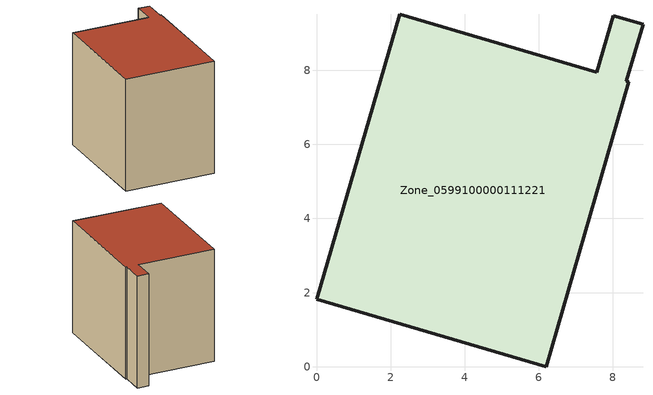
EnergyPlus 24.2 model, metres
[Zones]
Zone_0599100000111221
 floor ground (C_G): 6.2,0 0,1.82 2.24,9.51 7.56,7.95 8.01,9.47 8.81,9.24 8.36,7.71 8.43,7.69 z0
 wall outside (C_F): 0,1.82 6.2,0 8.43,7.69 8.36,7.71 8.81,9.24 8.01,9.47 7.56,7.95 2.24,9.51 0,1.82 z0:8.1
 roof outside (C_R): 8.01,9.47 7.56,7.95 2.24,9.51 0,1.82 6.2,0 8.43,7.69 8.36,7.71 8.81,9.24 z8.1
[BUILDING]
Pand.0599100000111221: North Axis=0; Terrain=City; Loads Convergence Tolerance Value=0.04; Temperature Convergence Tolerance Value=0.4; Solar Distribution=FullExterior; Maximum Number of Warmup Days=25; Minimum Number of Warmup Days=1
[Site:Location]
Rotterdam.The.Hague.AP_ZH_NLD Design_Conditions: Latitude=51.96; Longitude=4.45; Time Zone=1; Elevation=-4.5
[SITE:GROUNDTEMPERATURE:BUILDINGSURFACE]
18, 18, 18, 18, 18, 18, 18, 18, 18, 18, 18, 18
[MATERIAL] Thermal Absorptance=0.9; Solar Absorptance=0.7; Visible Absorptance=0.7
Name | Roughness | Thickness | Conductivity | Density | Specific Heat
G.TI.1946 | MediumSmooth | 0.15 | 1 | 540 | 1210
F.TI.1946 | Rough | 0.3 | 0.857143 | 1920 | 840
R.TI.1946 | MediumRough | 0.2 | 0.1 | 1500 | 1000
[CONSTRUCTION]
C_G: G.TI.1946
C_F: F.TI.1946
C_R: R.TI.1946
[ZONE]
Zone_0599100000111221: Type=1; Multiplier=1; Ceiling Height=Autocalculate; Volume=Autocalculate; Floor Area=autocalculate; Part of Total Floor Area=Yes
[ZONEINFILTRATION:DESIGNFLOWRATE]
Infil_Zone_0599100000111221: Zone or ZoneList or Space or SpaceList=Zone_0599100000111221; Schedule=AlwaysOn; Design Flow Rate Calculation Method=Flow/Area; Flow Rate per Floor Area=0.003; Constant Term Coefficient=1; Temperature Term Coefficient=0; Velocity Term Coefficient=0; Velocity Squared Term Coefficient=0
[HVACTEMPLATE:ZONE:IDEALLOADSAIRSYSTEM]
Zone_0599100000111221: Maximum Heating Supply Air Temperature=50; Minimum Cooling Supply Air Temperature=13; Maximum Heating Supply Air Humidity Ratio=0.0156; Minimum Cooling Supply Air Humidity Ratio=0.0077; Heating Limit=NoLimit; Cooling Limit=NoLimit; Dehumidification Control Type=ConstantSensibleHeatRatio; Cooling Sensible Heat Ratio=0.7; Dehumidification Setpoint=60; Humidification Control Type=None; Humidification Setpoint=30; Outdoor Air Method=None; Outdoor Air Flow Rate per Person=0.00944; Outdoor Air Flow Rate per Zone Floor Area=0; Outdoor Air Flow Rate per Zone=0; Demand Controlled Ventilation Type=None; Outdoor Air Economizer Type=NoEconomizer; Heat Recovery Type=None; Sensible Heat Recovery Effectiveness=0.7; Latent Heat Recovery Effectiveness=0.65
[ZONECONTROL:THERMOSTAT]
ThermostatControl_Zone_0599100000111221: Zone or ZoneList=Zone_0599100000111221; Control Type Schedule=DualSetpointControlType; Control 1=Thermostat_Zone_0599100000111221; Temperature Difference Between Cutout And Setpoint=0
[THERMOSTATSETPOINT:DUALSETPOINT]
Thermostat_Zone_0599100000111221: Heating Setpoint Temperature Schedule=HeatingSetpoint_Zone_0599100000111221; Cooling Setpoint Temperature Schedule=CoolingSetpoint_Zone_0599100000111221
[SCHEDULE:COMPACT]
HeatingSetpoint_Zone_0599100000111221: Through: 12/31, For: AllDays, Until: 24:00, 21
CoolingSetpoint_Zone_0599100000111221: Through: 12/31, For: AllDays, Until: 24:00, 24
DualSetpointControlType: Through: 12/31, For: AllDays, Until: 24:00, 4
AlwaysOn: Through: 12/31, For: AllDays, Until: 24:00, 1
